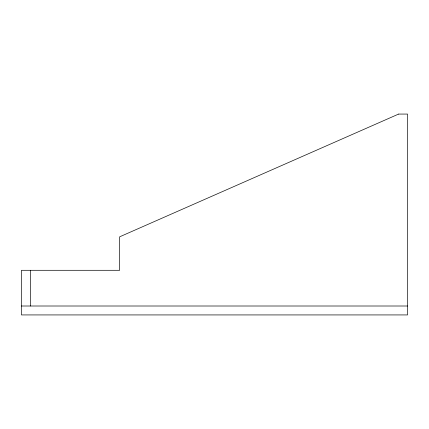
<?xml version="1.0" encoding="UTF-8"?>
<svg xmlns="http://www.w3.org/2000/svg" width="429" height="429" viewBox="0 0 429 429"><rect width="100%" height="100%" fill="white"/><g stroke="black" fill="none" stroke-linecap="round" stroke-linejoin="round"><path stroke-width="0.64" d="M21.45 306.006L407.55 306.006M30.379 270.297L30.379 306.006M398.621 114.071L119.648 236.819L119.648 270.297L21.45 270.297L21.45 314.929L407.55 314.929L407.55 114.071L398.621 114.071"/></g></svg>
